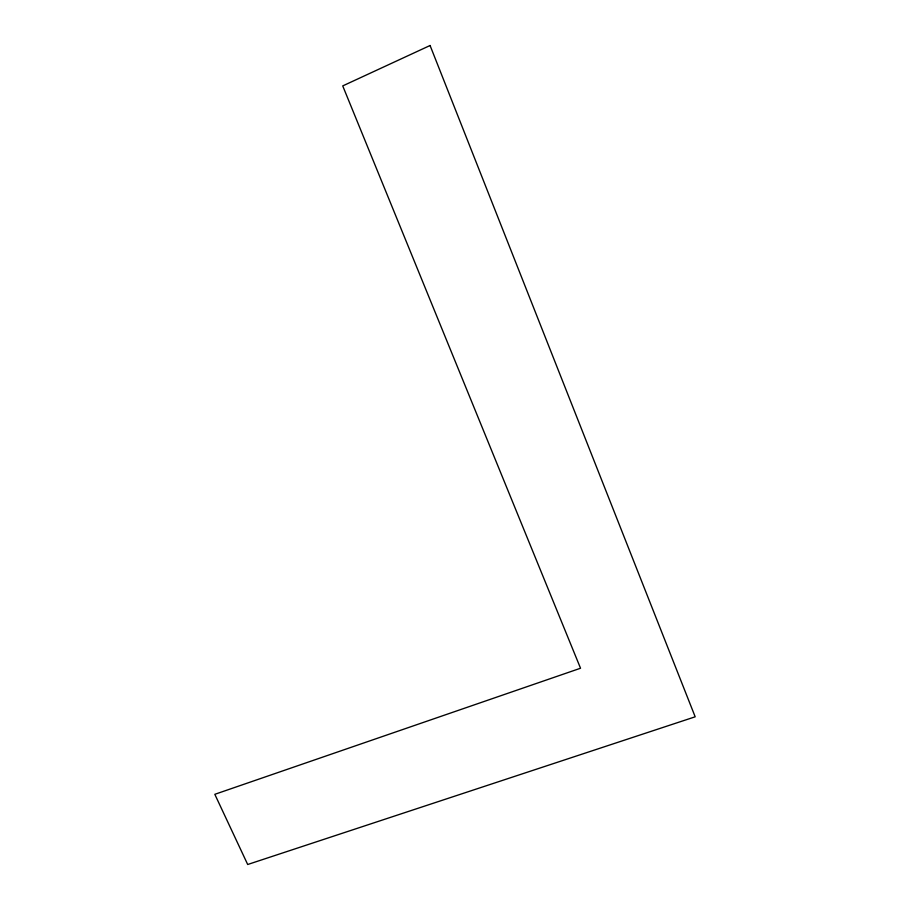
<?xml version="1.0" encoding="UTF-8"?>
<svg xmlns="http://www.w3.org/2000/svg" width="910" height="910" viewBox="0 0 910 910"><rect width="100%" height="100%" fill="white"/><g stroke="black" fill="none" stroke-linecap="round" stroke-linejoin="round"><path stroke-width="1.36" d="M430.077 45.5L342.729 85.904L580.534 668.236L214.817 794.316L247.691 864.5L695.183 716.807L430.077 45.5"/></g></svg>
